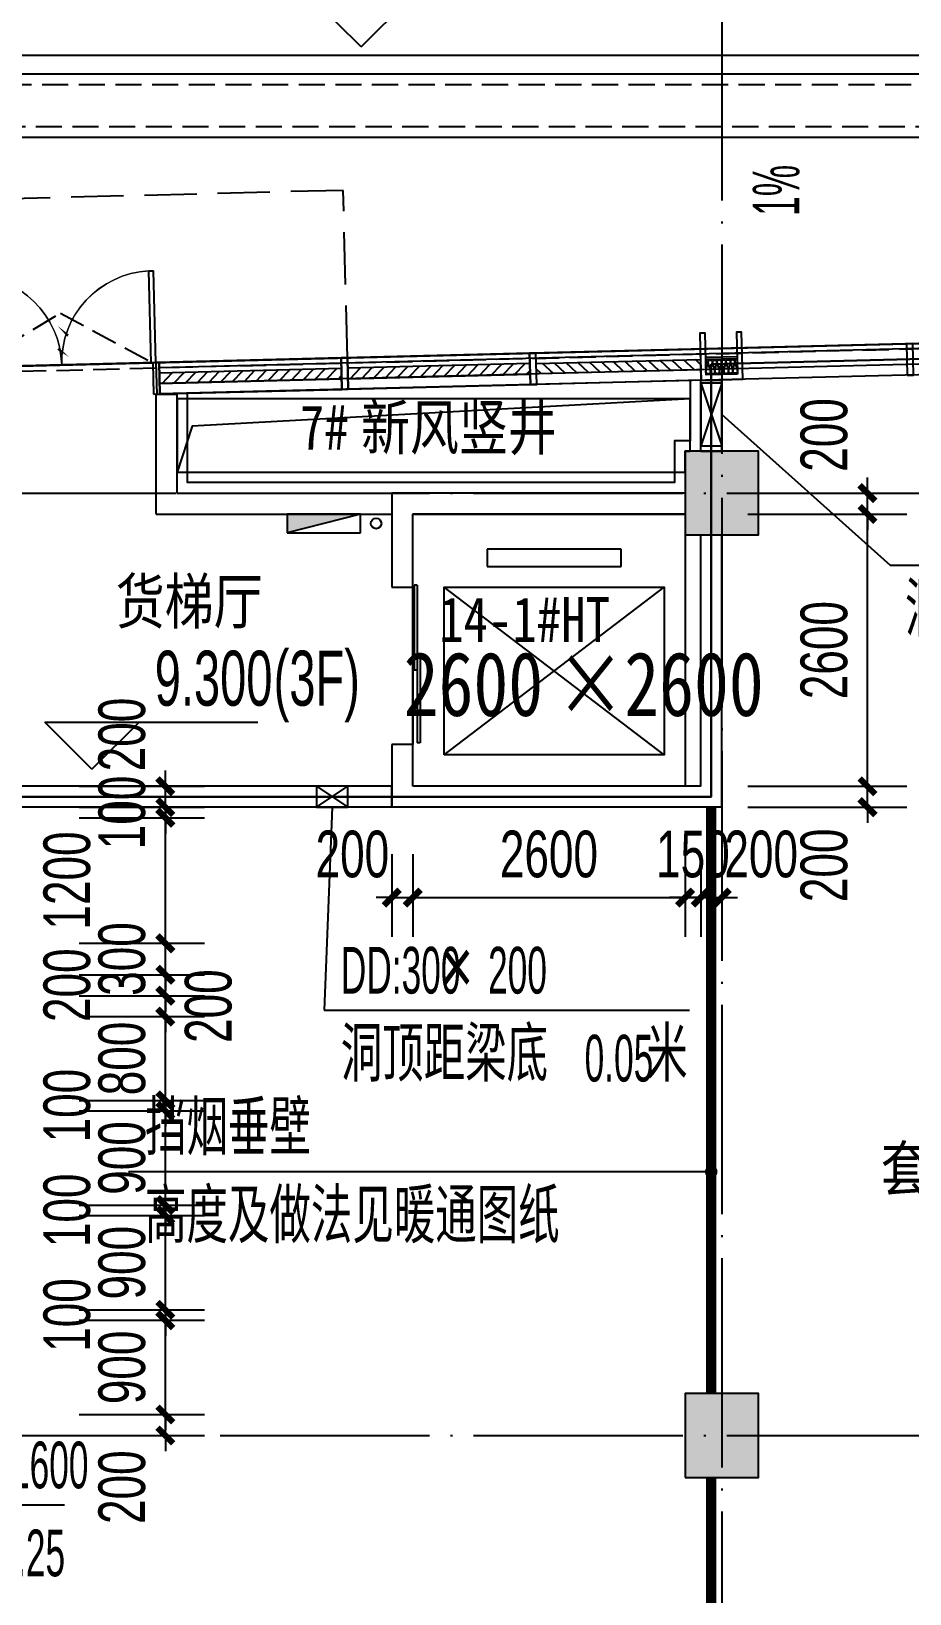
# Model space of a CAD drawing. Extents: x -409435 to 356702, y -107829 to 330904.
# Drawn here: x 34807 to 43196, y 184388 to 199310 of the extents above; entities that cross this region are included whole.
import ezdxf
from ezdxf.xclip import XClip

# ---------------------------------------------------------------- set-up
doc = ezdxf.new("R2010")
doc.units = 0
doc.header["$LTSCALE"] = 1000
doc.header["$MEASUREMENT"] = 0
doc.header["$XCLIPFRAME"] = 0
for name, pattern in [('104-14# 核心筒$0$DOTE', [2.42, 2, -0.2, 0.02, -0.2]), ('14#楼幕墙$0$DASH', [0.35, 0.25, -0.1]), ('X-104 14#平面$0$$0$DASH', [0.35, 0.25, -0.1]), ('X-104 14#平面$0$DASH', [0.35, 0.25, -0.1])]:
    doc.linetypes.add(name, pattern=pattern)
for name, color, linetype in [('01-标注_尺寸', 124, 'Continuous'), ('01-标注_符号', 200, 'Continuous'), ('02-TEXT_标注', 130, 'Continuous'), ('104-14# 核心筒$0$02-TEXT_标注', 130, 'Continuous'), ('104-14# 核心筒$0$A-C_玻璃幕墙', 140, 'Continuous'), ('104-14# 核心筒$0$A-E_电梯', 171, 'Continuous'), ('104-14# 核心筒$0$A_AXIS-轴线', 36, '104-14# 核心筒$0$DOTE'), ('104-14# 核心筒$0$A_STR-砌块墙', 121, 'Continuous'), ('104-14# 核心筒$0$A_STR-砼柱', 51, 'Continuous'), ('14#楼幕墙$0$A-C_玻璃幕墙', 140, 'Continuous'), ('14#楼幕墙$0$A-C_门', 150, 'Continuous'), ('PUB_HATCH', 8, 'Continuous'), ('X-104 14#平面$0$01-标注_标高', 200, 'Continuous'), ('X-104 14#平面$0$01-标注_符号', 200, 'Continuous'), ('X-104 14#平面$0$02-TEXT_房间', 7, 'Continuous'), ('X-104 14#平面$0$02-TEXT_标注', 130, 'Continuous'), ('X-104 14#平面$0$A-C_玻璃幕墙', 140, 'Continuous'), ('X-104 14#平面$0$A-C_窗', 140, 'Continuous'), ('X-104 14#平面$0$A-C_门', 150, 'Continuous'), ('X-104 14#平面$0$A-O_屋面', 201, 'Continuous'), ('X-104 14#平面$0$A-O_散水', 134, 'Continuous'), ('X-104 14#平面$0$A-SUR_保温', 222, 'Continuous'), ('X-104 14#平面$0$A-TECH_暖通', 6, 'Continuous'), ('X-104 14#平面$0$A-TECH_水', 3, 'Continuous'), ('X-104 14#平面$0$A-TECH_电气', 240, 'Continuous'), ('X-104 14#平面$0$A-TECH_结构', 21, 'Continuous'), ('X-104 14#平面$0$A_STR-砌块墙', 121, 'Continuous'), ('X-104 14#平面$0$DUCT-新风管立管', 3, 'Continuous'), ('X-104 14#平面$0$挡烟垂壁', 5, 'Continuous'), ('建-标注-文本', 254, 'Continuous'), ('建-标注-索引', 75, 'Continuous')]:
    doc.layers.add(name, color=color, linetype=linetype)
doc.layers.add('104-14# 核心筒$0$04-不打印_辅助线', color=165, linetype='Continuous', plot=False)
doc.layers.add('14#楼幕墙$0$04-不打印_辅助线', color=165, linetype='Continuous', plot=False)
doc.layers.add('X-104 14#平面$0$000套内', color=226, linetype='Continuous', lineweight=30, plot=False)
doc.styles.add('104-14# 核心筒$0$_TCH_SPACE', font='STXIHEI_0.TTF', dxfattribs={"width": 0.8, "height": 5})
doc.styles.add('104-14# 核心筒$0$Standard', font='STXIHEI_0.TTF', dxfattribs={"width": 0.8})
doc.styles.add('_TCH_DIM', font='ros.shx', dxfattribs={"width": 0.8, "height": 2, "bigfont": 'jd.shx'})
doc.styles.add('_TCH_DIM_T3', font='ros.shx', dxfattribs={"width": 0.705882, "bigfont": 'jd.shx'})
doc.styles.add('X-104 14#平面$0$_TCH_DIM', font='ros.shx', dxfattribs={"width": 0.8, "bigfont": 'jd.shx'})
doc.styles.add('X-104 14#平面$0$_TCH_SPACE', font='STXIHEI_0.TTF', dxfattribs={"width": 0.8, "height": 5})
doc.styles.add('X-104 14#平面$0$Standard', font='STXIHEI_0.TTF', dxfattribs={"width": 0.8})
doc.dimstyles.new('_TCH_ARCH&&150', dxfattribs={"dimtxt": 446.25, "dimasz": 150, "dimexe": 375, "dimexo": 450, "dimgap": 189.375, "dimtad": 1, "dimdec": 0, "dimzin": 0, "dimdsep": 46, "dimtxsty": '_TCH_DIM_T3', "dimblk": 'ARCHTICK', "dimcen": 0.09, "dimclrt": 7, "dimazin": 2, "dimtfac": 1, "dimtdec": 0, "dimtix": 1, "dimtmove": 2, "dimatfit": 3, "dimfxl": 0, "dimtolj": 1, "dimtzin": 0, "dimarcsym": 0})

# ---------------------------------------------------------------- blocks, each defined once
blk = doc.blocks.new('14#楼幕墙$0$A$C678332E3')
blk.add_lwpolyline([(0, 0), (60, 0), (60, 300), (0, 300)], close=True)
blk = doc.blocks.new('14#楼幕墙$0$$LinePat$岩棉板')
at = {"color": 0}
for p, q in [((0, -17), (12, -67)), ((12, -67), (24, -17))]:
    blk.add_line(p, q, dxfattribs=at)
for centre, start, end in [((12, -17), 0, 180), ((0, -67), 270, 0), ((24, -67), 180, 270)]:
    blk.add_arc(centre, 12, start, end, dxfattribs=at)
at = {"layer": 'Defpoints'}
blk.add_point((0, 0.1), dxfattribs=at)
at = {"layer": 'Defpoints', "color": 0}
blk.add_point((24, -84), dxfattribs=at)
blk = doc.blocks.new('*U485')
blk.add_lwpolyline([(300, 0), (0, 0), (0, 150), (300, 150)], close=True)
at = {"color": 8, "xscale": -1.785714284225998, "yscale": 1.782568518697715, "zscale": 1.782568518697715, "rotation": 180}
for p in [(0, 0), (43, 0), (86, 0), (129, 0), (171, 0), (214, 0), (257, 0)]:
    blk.add_blockref('14#楼幕墙$0$$LinePat$岩棉板', p, dxfattribs=at)
blk = doc.blocks.new('14#楼幕墙$0$A$C07E80D9E')
blk.add_lwpolyline([(-350, -50), (-50, -50), (-50, -450), (0, -450), (0, 0), (-400, 0), (-400, -450), (-350, -450)], close=True)
for points in [[(-50, -200), (-350, -200)], [(-50, -220), (-350, -220)]]:
    blk.add_lwpolyline(points)
at = {"layer": '14#楼幕墙$0$A-C_玻璃幕墙', "rotation": 180}
blk.add_blockref('*U485', (-50, -50), dxfattribs=at)
blk = doc.blocks.new('14#楼幕墙$0$A$C140B3602')
for name, p, rotation in [('14#楼幕墙$0$A$C07E80D9E', (24182, 16349), 180.4441616166542), ('14#楼幕墙$0$A$C678332E3', (18953, 16309), 0.4441616165203613), ('14#楼幕墙$0$A$C678332E3', (20753, 16323), 0.4441616165203613), ('14#楼幕墙$0$A$C678332E3', (22553, 16337), 0.4441616165203613), ('14#楼幕墙$0$A$C678332E3', (26152, 16364), 0.4441616165203613)]:
    blk.add_blockref(name, p, dxfattribs=dict(rotation=rotation))
blk = doc.blocks.new('14#楼幕墙$0$A$C22714246')
at = {"linetype": '14#楼幕墙$0$DASH'}
blk.add_lwpolyline([(1740, 497), (870, 0), (0, 497)], dxfattribs=at)
at = {"layer": '14#楼幕墙$0$A-C_玻璃幕墙', "color": 1}
blk.add_lwpolyline([(899, 122, 0, 25, 0), (802, 217, 0, 0, 0), (900, 340, 25, 0, 0), (796, 422, 0, 0, 0)], format="xyseb", dxfattribs=at)
blk = doc.blocks.new('14#楼幕墙$0$$DorLib2D$00000002')
for p, q in [((-0.5, 0), (-0.5, 0.4875)), ((-0.475, 0.4875), (-0.5, 0.4875)), ((-0.475, 0), (-0.475, 0.4875)), ((0.475, 0), (0.475, 0.4875)), ((0.475, 0.4875), (0.5, 0.4875)), ((0.5, 0), (0.5, 0.4875)), ((-0.5, 0), (-0.475, 0)), ((0.5, 0), (0.475, 0))]:
    blk.add_line(p, q)
at = {"lineweight": 13}
for centre, start, end in [((-0.4875, 0), 0, 88.53072), ((0.4875, 0), 91.46928, 180)]:
    blk.add_arc(centre, 0.4875, start, end, dxfattribs=at)
blk = doc.blocks.new('14#楼幕墙')
at = {"layer": '14#楼幕墙$0$A-C_玻璃幕墙'}
for p, q in [((62738, 196820), (22065, 195795)), ((53962, 196549), (36028, 196097)), ((53966, 196399), (36032, 195947)), ((53969, 196299), (36034, 195847))]:
    blk.add_line(p, q, dxfattribs=at)
blk.add_lwpolyline([(120742, 216995), (99427, 222925), (92266, 197155), (62308, 195791), (62738, 196820), (22065, 195795), (17309, 179208), (53491, 179840), (52927, 177185), (83500, 178466), (82418, 175654), (109062, 173768), (119297, 188914), (117563, 189300)], close=True, dxfattribs=at)
at = {"layer": '14#楼幕墙$0$A-C_玻璃幕墙', "linetype": '14#楼幕墙$0$DASH', "ltscale": 2}
blk.add_lwpolyline([(37826, 196192), (37786, 197791), (32558, 197660), (32598, 196060)], close=True, dxfattribs=at)
at = {"layer": '14#楼幕墙$0$04-不打印_辅助线', "rotation": 181.4441616166519}
blk.add_blockref('14#楼幕墙$0$A$C22714246', (35954, 196641), dxfattribs=at)
at = {"layer": '14#楼幕墙$0$A-C_玻璃幕墙', "rotation": 1.000000000000248}
blk.add_blockref('14#楼幕墙$0$A$C140B3602', (17309, 179208), dxfattribs=at)
at = {"layer": '14#楼幕墙$0$A-C_门', "xscale": -1800, "yscale": 1800, "zscale": 100, "rotation": 1.444161616647518}
blk.add_blockref('14#楼幕墙$0$$DorLib2D$00000002', (35097, 196123), dxfattribs=at)
blk = doc.blocks.new('104-14# 核心筒$0$wrert')
for p, q in [((300, 200), (1900, 2300)), ((300, 2300), (1900, 200)), ((2265, 1890.12), (2100, 1890.12)), ((2100, 1890.12), (2100, 609.88)), ((2265, 609.88), (2265, 1890.12)), ((2100, 609.88), (2265, 609.88))]:
    blk.add_line(p, q)
for points in [[(0, 2600), (2600, 2600), (2600, 0), (0, 0)], [(300, 2300), (1900, 2300), (1900, 200), (300, 200), (300, 2300)]]:
    blk.add_lwpolyline(points, close=True)
blk = doc.blocks.new('104-14# 核心筒$0$$DorLib2D$00000128')
at = {"color": 0}
for points in [[(-0.4909, 0.8502), (-0.4909, 0.7099)], [(0.0491, 0.8502), (-0.4909, 0.8502)], [(0.0491, 0.8502), (0.0491, 0.7099)], [(0.0491, 0.7099), (-0.4909, 0.7099)], [(0.5132, 0.7099), (-0.0268, 0.7099)], [(-0.0268, 0.7099), (-0.0268, 0.5696)], [(0.5132, 0.7099), (0.5132, 0.5696)], [(0.5, 0.5), (-0.5, 0.5)], [(0.5132, 0.5696), (-0.0268, 0.5696)]]:
    blk.add_lwpolyline(points, dxfattribs=at)
blk = doc.blocks.new('_FZH')
blk.add_lwpolyline([(-0.5, -0.5), (0.5, -0.5), (0.5, 0.5), (-0.5, 0.5)], close=True)
at = {"layer": 'PUB_HATCH'}
blk.add_solid([(-0.5, -0.5), (0.5, -0.5), (-0.5, 0.5), (0.5, 0.5)], dxfattribs=at)
blk = doc.blocks.new('104-14# 核心筒')
at = {"layer": '104-14# 核心筒$0$A-C_玻璃幕墙'}
blk.add_lwpolyline([(82417.6, 175653.6), (83499.8, 178465.9), (52926.6, 177184.7), (53491, 179839.8), (17309.3, 179208.2), (22065.4, 195794.6), (62738.3, 196820), (62307.5, 195791.2), (92265.6, 197155.1), (99426.9, 222925), (120741.8, 216994.6), (117562.9, 189300.5), (119297.3, 188914.5), (109062.3, 173767.9), (82417.6, 175653.6)], dxfattribs=at)
at = {"layer": '104-14# 核心筒$0$A_AXIS-轴线'}
for p, q in [((41400, 228733.6), (41400, 169654.9)), ((-9370.1, 194900), (120259.9, 194900)), ((-9370.1, 185900), (120259.9, 185900))]:
    blk.add_line(p, q, dxfattribs=at)
at = {"layer": '104-14# 核心筒$0$A_STR-砌块墙'}
for p, q in [((41050, 194900), (38250, 194900)), ((38250, 194900), (38250, 194000)), ((41050, 194700), (38450, 194700)), ((38450, 194000), (38450, 194700)), ((41200, 192100), (41200, 194500)), ((41400, 191900), (41400, 194500)), ((38250, 194000), (38450, 194000)), ((38450, 192500), (38250, 192500)), ((38250, 192500), (38250, 191900)), ((38450, 192100), (38450, 192500)), ((41200, 192100), (38450, 192100)), ((41400, 191900), (38250, 191900))]:
    blk.add_line(p, q, dxfattribs=at)
at = {"layer": '104-14# 核心筒$0$A-E_电梯', "rotation": 90}
blk.add_blockref('104-14# 核心筒$0$wrert', (41050, 192100), dxfattribs=at)
at = {"layer": '104-14# 核心筒$0$A-E_电梯', "xscale": 1500, "yscale": -200, "zscale": 200, "rotation": 89.9999999999988}
blk.add_blockref('104-14# 核心筒$0$$DorLib2D$00000128', (38350, 193250), dxfattribs=at)
at = {"layer": '104-14# 核心筒$0$A_STR-砼柱', "xscale": 700, "yscale": 800, "zscale": 800}
for p in [(41400, 194900), (41400, 185900)]:
    blk.add_blockref('_FZH', p, dxfattribs=at)
at = {"layer": '104-14# 核心筒$0$02-TEXT_标注', "style": '104-14# 核心筒$0$Standard', "width": 0.8}
blk.add_text('14-1#HT', height=428.14, dxfattribs=at).set_placement((38701.9, 193478.8))
at = {"layer": '104-14# 核心筒$0$04-不打印_辅助线', "style": '104-14# 核心筒$0$_TCH_SPACE', "width": 0.8}
for s, height, p in [('2600', 611.63, (38363.2, 192771.6)), ('×', 611.6, (39814.7, 192771.6)), ('2600', 611.63, (40469.7, 192771.6))]:
    blk.add_text(s, height=height, dxfattribs=at).set_placement(p)
blk = doc.blocks.new('*U385')
h = blk.add_hatch()
h.set_pattern_fill('ANSI31', color=256, scale=50)
h.set_pattern_definition([(45, (-56212.376, 120006.8), (-56.1266, 56.1266), [])])
h.paths.add_polyline_path([(-1740, 100), (0, 100), (0, 200), (-1740, 200)])
for points in [[(-1740, 0), (0, 0), (0, 300), (-1740, 300)], [(-1740, 100), (0, 100), (0, 200), (-1740, 200)]]:
    blk.add_lwpolyline(points, close=True)
blk = doc.blocks.new('*U386')
h = blk.add_hatch()
h.set_pattern_fill('ANSI31', color=256, scale=50)
h.set_pattern_definition([(45, (-56042.376, 120006.8), (-56.1266, 56.1266), [])])
h.paths.add_polyline_path([(-1570, 100), (0, 100), (0, 200), (-1570, 200)])
for points in [[(-1570, 0), (0, 0), (0, 300), (-1570, 300)], [(-1570, 100), (0, 100), (0, 200), (-1570, 200)]]:
    blk.add_lwpolyline(points, close=True)
blk = doc.blocks.new('*U419')
blk.add_lwpolyline([(200, 0), (200, 300), (0, 300), (0, 0), (200, 0), (0, 300), (0, 0), (200, 300)])
blk = doc.blocks.new('X-104 14#平面$0$dd')
at = {"layer": 'X-104 14#平面$0$A-TECH_电气', "rotation": 270}
blk.add_blockref('*U419', (37594, -107000), dxfattribs=at)
blk = doc.blocks.new('X-104 14#平面$0$$TwtSys$00000434')
for p, q in [((-0.5, 0.5), (-0.5, -0.5)), ((-0.5, -0.5), (0.5, 0.5)), ((0.5, 0.5), (-0.5, 0.5)), ((0.5, -0.5), (0.5, 0.5)), ((-0.5, -0.5), (0.5, -0.5))]:
    blk.add_line(p, q)
blk.add_solid([(0.5, -0.5), (0.5, 0.5), (-0.5, -0.5)])
blk = doc.blocks.new('X-104 14#平面$0$A$C324F6C76')
at = {"layer": 'X-104 14#平面$0$A-TECH_水'}
blk.add_circle((-77800, 194610), 50, dxfattribs=at)
at = {"layer": 'X-104 14#平面$0$A-TECH_水', "xscale": -700, "yscale": -180, "zscale": 700, "rotation": 359.999999999999}
blk.add_blockref('X-104 14#平面$0$$TwtSys$00000434', (-78300, 194610), dxfattribs=at)
blk = doc.blocks.new('*U421')
blk.add_lwpolyline([(200, 0), (200, 600), (0, 600), (0, 0), (200, 0), (0, 600), (0, 0), (200, 600)])
blk = doc.blocks.new('X-104 14#平面$0$sdfjladfiididid')
at = {"layer": 'X-104 14#平面$0$A-TECH_暖通', "rotation": 180}
blk.add_blockref('*U421', (41400, 195950), dxfattribs=at)
blk = doc.blocks.new('X-104 14#平面$0$$DorLib2D$00000002')
for p, q in [((-0.5, 0), (-0.5, 0.4875)), ((-0.475, 0.4875), (-0.5, 0.4875)), ((-0.475, 0), (-0.475, 0.4875)), ((0.475, 0), (0.475, 0.4875)), ((0.475, 0.4875), (0.5, 0.4875)), ((0.5, 0), (0.5, 0.4875)), ((-0.5, 0), (-0.475, 0)), ((0.5, 0), (0.475, 0))]:
    blk.add_line(p, q)
at = {"lineweight": 13}
for centre, start, end in [((-0.4875, 0), 0, 88.53072), ((0.4875, 0), 91.46928, 180)]:
    blk.add_arc(centre, 0.4875, start, end, dxfattribs=at)
blk = doc.blocks.new('X-104 14#平面')
at = {"layer": 'X-104 14#平面$0$000套内'}
blk.add_lwpolyline([(59650, 177616.6), (53113.6, 177342.7), (53676.9, 179993), (17509.3, 179361.7), (21061.6, 191750), (22050, 191750), (22050, 186000), (23450, 186000), (23450, 184600), (29250, 184600), (29250, 186000), (33800, 186000), (33800, 192000), (41300, 192000), (41300, 196129.5), (59650, 196592.1)], close=True, dxfattribs=at)
at = {"layer": 'X-104 14#平面$0$01-标注_标高'}
for p, q in [((37956, 199162), (37506, 199612)), ((37956, 199162), (38406, 199612)), ((35386.5, 192262), (34936.5, 192712)), ((34936.5, 192712), (36971.3, 192712)), ((35386.5, 192262), (35836.5, 192712))]:
    blk.add_line(p, q, dxfattribs=at)
at = {"layer": 'X-104 14#平面$0$01-标注_符号'}
for p, q in [((40372.6, 188418.5), (35735.6, 188418.5)), ((41300, 188418.5), (40372.6, 188418.5))]:
    blk.add_line(p, q, dxfattribs=at)
at = {"layer": 'X-104 14#平面$0$01-标注_符号', "const_width": 60}
blk.add_lwpolyline([(41330, 188418.5, 1), (41270, 188418.5, 1)], format="xyb", close=True, dxfattribs=at)
at = {"layer": 'X-104 14#平面$0$A-C_玻璃幕墙'}
for points in [[(82417.6, 175653.6), (83499.8, 178465.9), (52926.6, 177184.7), (53491, 179839.8), (17309.3, 179208.2), (22065.4, 195794.6), (62738.3, 196820), (62307.5, 195791.2), (92265.6, 197155.1), (99426.9, 222925), (120741.8, 216994.6), (117562.9, 189300.5), (119297.3, 188914.5), (109062.3, 173767.9), (82417.6, 175653.6)], [(35996.8, 196145.8), (36004.4, 195845.9)]]:
    blk.add_lwpolyline(points, dxfattribs=at)
at = {"layer": 'X-104 14#平面$0$A-O_屋面', "ltscale": 5}
blk.add_lwpolyline([(67250, 199080), (23400, 199080)], dxfattribs=at)
at = {"layer": 'X-104 14#平面$0$A-O_散水'}
blk.add_lwpolyline([(91629.3, 207692.9), (86552.7, 198900), (24000, 198900), (24000, 198300), (86899.1, 198300), (92226.2, 207526.9)], close=True, dxfattribs=at)
at = {"layer": 'X-104 14#平面$0$A-O_散水', "linetype": 'X-104 14#平面$0$DASH'}
blk.add_lwpolyline([(91728.8, 207665.3), (86610.4, 198800), (24000, 198800), (24000, 198400), (86841.3, 198400), (92126.7, 207554.5)], close=True, dxfattribs=at)
at = {"layer": 'X-104 14#平面$0$A-SUR_保温'}
blk.add_lwpolyline([(41100, 195979.4), (41100, 195400), (40950, 195400), (40950, 195000), (36300, 195000), (36300, 195845.9)], dxfattribs=at)
at = {"layer": 'X-104 14#平面$0$A-TECH_结构', "linetype": 'X-104 14#平面$0$$0$DASH'}
blk.add_lwpolyline([(82521.6, 175784.7), (83573.8, 178519), (52988.9, 177237.3), (53553, 179890.9), (17376, 179259.4), (22103.3, 195745.6), (62662.4, 196768.1), (62230.9, 195737.7), (92304.1, 197106.8), (95072, 207067.2)], dxfattribs=at)
at = {"layer": 'X-104 14#平面$0$A_STR-砌块墙'}
for p, q in [((41200, 195300), (41200, 195979.4)), ((41200, 195979.4), (41400, 195979.4)), ((41400, 195300), (41400, 195979.4)), ((36000, 194700), (36000, 195845.9)), ((36000, 195845.9), (36200, 195845.9)), ((36200, 194900), (36200, 195845.9)), ((41200, 195300), (41400, 195300)), ((36200, 194900), (38250, 194900)), ((38250, 194900), (38250, 194700)), ((36000, 194700), (38250, 194700)), ((38250, 192100), (33900, 192100)), ((38250, 191900), (38250, 192100)), ((38250, 191900), (33900, 191900))]:
    blk.add_line(p, q, dxfattribs=at)
at = {"layer": 'X-104 14#平面$0$DUCT-新风管立管'}
blk.add_lwpolyline([(41100, 195800), (36200, 195800), (36200, 195100), (41050, 195100), (41050, 195300), (41100, 195300), (41100, 195800), (36344.6, 195537.4), (36200, 195100)], dxfattribs=at)
at = {"layer": 'X-104 14#平面$0$挡烟垂壁', "linetype": 'X-104 14#平面$0$DASH', "ltscale": 2, "const_width": 100}
for points in [[(41300, 191900), (41300, 186300)], [(41300, 185500), (41300, 180800)]]:
    blk.add_lwpolyline(points, dxfattribs=at)
ref = blk.add_blockref('104-14# 核心筒', (0, 0))
XClip(ref).set_block_clipping_path([(-38664.3623821461, -25500), (139216.5485069363, 330900)])
for name, p in [('X-104 14#平面$0$dd', (-62.7, 299100)), ('X-104 14#平面$0$A$C324F6C76', (115900, 0)), ('14#楼幕墙', (0, 0)), ('X-104 14#平面$0$sdfjladfiididid', (0, 0))]:
    blk.add_blockref(name, p)
at = {"layer": 'X-104 14#平面$0$A-C_窗', "rotation": 1.444161616544131}
for p in [(39573.2, 195935.9), (37773.8, 195890.5)]:
    blk.add_blockref('*U385', p, dxfattribs=at)
at = {"layer": 'X-104 14#平面$0$A-C_窗', "xscale": -1, "rotation": 1.444161616549531}
blk.add_blockref('*U386', (39633.2, 195937.4), dxfattribs=at)
at = {"layer": 'X-104 14#平面$0$A-C_门', "xscale": 1800, "yscale": 1800, "zscale": 100, "rotation": 1.444161616647469}
blk.add_blockref('X-104 14#平面$0$$DorLib2D$00000002', (35097.1, 196123.2), dxfattribs=at)
at = {"layer": 'X-104 14#平面$0$02-TEXT_房间', "style": 'X-104 14#平面$0$_TCH_SPACE', "width": 0.8}
blk.add_text('货梯厅', height=428.14, dxfattribs=at).set_placement((35613.5, 193652.1))
at = {"layer": 'X-104 14#平面$0$02-TEXT_标注'}
for s, height, style, width, p in [('新风竖井', 428.14, 'X-104 14#平面$0$Standard', 0.8, (37955.9, 195313.6)), ('7#', 428.14, 'X-104 14#平面$0$Standard', 0.8, (37371.8, 195313.6)), ('9.300', 525, 'X-104 14#平面$0$_TCH_DIM', 0.64, (35985.5, 192869.5)), ('(3F)', 525, 'X-104 14#平面$0$_TCH_DIM', 0.64, (37121.3, 192869.5)), ('挡烟垂壁', 520.93, 'X-104 14#平面$0$_TCH_DIM', 0.8, (35893.1, 188576)), ('套内建筑面积', 428.14, 'X-104 14#平面$0$Standard', 0.8, (42919.3, 188230.8)), ('高度及做法见暖通图纸', 520.93, 'X-104 14#平面$0$_TCH_DIM', 0.8, (35893.1, 187736))]:
    blk.add_text(s, height=height, dxfattribs=dict(at, style=style, width=width)).set_placement(p)
blk = doc.blocks.new('ddcc')
at = {"layer": '01-标注_符号'}
for p, q in [((37681, 191900), (37605, 189963)), ((37605, 189963), (41093, 189963))]:
    blk.add_line(p, q, dxfattribs=at)
at = {"layer": '02-TEXT_标注', "style": '_TCH_DIM'}
for s, height, width, p in [('DD:300', 446.2, 0.564706, (37763, 190120)), ('200', 446.2, 0.564706, (39169, 190120)), ('×', 521, 0.8, (38704, 190120)), ('洞顶距梁底', 520.9, 0.8, (37763, 189280)), ('米', 521, 0.8, (40679, 189280)), ('0.05', 446.2, 0.564706, (40091, 189280))]:
    blk.add_text(s, height=height, dxfattribs=dict(at, width=width)).set_placement(p)
blk = doc.blocks.new('sjdfadsfiididdi')
at = {"layer": '建-标注-索引'}
for p, q in [((41400, 195650), (43009, 194213)), ((43009, 194213), (45500, 194213))]:
    blk.add_line(p, q, dxfattribs=at)
at = {"layer": '建-标注-文本', "style": '_TCH_DIM', "width": 0.8}
blk.add_text('洞顶贴梁底', height=520.9, dxfattribs=at).set_placement((43151, 193530))
blk = doc.blocks.new('A$C1940634B')
at = {"layer": '建-标注-索引'}
blk.add_line((-82871, 185237), (-80776, 185237), dxfattribs=at)
at = {"layer": '建-标注-文本', "style": '_TCH_DIM', "width": 0.564706}
for s, height, p in [('ND:700X1600', 446.25, (-82664, 185395)), ('H+0.25', 446.2, (-81866, 184555))]:
    blk.add_text(s, height=height, dxfattribs=at).set_placement(p)
blk = doc.blocks.new('_ArchTick')
at = {"color": 0, "linetype": 'ByBlock', "const_width": 0.4}
blk.add_lwpolyline([(-0.5, -0.5), (0.5, 0.5)], dxfattribs=at)
blk = doc.blocks.new('*D1119')
at = {"layer": '01-标注_尺寸', "color": 0, "lineweight": -2, "transparency": 16777216}
for p, q in [((38250, 191450), (38250, 190662)), ((38450, 191450), (38450, 190662)), ((38250, 191037), (38100, 191037)), ((38250, 191037), (38450, 191037)), ((38450, 191037), (38600, 191037))]:
    blk.add_line(p, q, dxfattribs=at)
at = {"layer": 'Defpoints', "color": 0, "transparency": 16777216}
for p in [(38250, 191900), (38450, 191900), (38450, 191037)]:
    blk.add_point(p, dxfattribs=at)
at = {"layer": '01-标注_尺寸', "color": 0, "lineweight": -2, "transparency": 16777216, "xscale": 150, "yscale": 150, "zscale": 150}
blk.add_blockref('_ArchTick', (38250, 191037), dxfattribs=at)
at = {"layer": '01-标注_尺寸', "color": 0, "lineweight": -2, "transparency": 16777216, "xscale": 150, "yscale": 150, "zscale": 150, "rotation": 180}
blk.add_blockref('_ArchTick', (38450, 191037), dxfattribs=at)
at = {"layer": '01-标注_尺寸', "color": 7, "transparency": 16777216, "insert": (37873, 191450), "char_height": 446.2, "attachment_point": 5, "style": '_TCH_DIM_T3'}
blk.add_mtext('\\A1;200', dxfattribs=at)
blk = doc.blocks.new('*D1120')
at = {"layer": '01-标注_尺寸', "color": 0, "lineweight": -2, "transparency": 16777216}
for p, q in [((38450, 191450), (38450, 190662)), ((41050, 191450), (41050, 190662)), ((38450, 191037), (41050, 191037))]:
    blk.add_line(p, q, dxfattribs=at)
at = {"layer": 'Defpoints', "color": 0, "transparency": 16777216}
for p in [(38450, 191900), (41050, 191900), (41050, 191037)]:
    blk.add_point(p, dxfattribs=at)
at = {"layer": '01-标注_尺寸', "color": 0, "lineweight": -2, "transparency": 16777216, "xscale": 150, "yscale": 150, "zscale": 150, "rotation": 180}
blk.add_blockref('_ArchTick', (38450, 191037), dxfattribs=at)
at = {"layer": '01-标注_尺寸', "color": 0, "lineweight": -2, "transparency": 16777216, "xscale": 150, "yscale": 150, "zscale": 150}
blk.add_blockref('_ArchTick', (41050, 191037), dxfattribs=at)
at = {"layer": '01-标注_尺寸', "color": 7, "transparency": 16777216, "insert": (39750, 191450), "char_height": 446.2, "attachment_point": 5, "style": '_TCH_DIM_T3'}
blk.add_mtext('\\A1;2600', dxfattribs=at)
blk = doc.blocks.new('*D1121')
at = {"layer": '01-标注_尺寸', "color": 0, "lineweight": -2, "transparency": 16777216}
for p, q in [((41050, 191450), (41050, 190662)), ((41200, 191450), (41200, 190662)), ((41050, 191037), (40900, 191037)), ((41050, 191037), (41200, 191037)), ((41200, 191037), (41350, 191037))]:
    blk.add_line(p, q, dxfattribs=at)
at = {"layer": 'Defpoints', "color": 0, "transparency": 16777216}
for p in [(41050, 191900), (41200, 191900), (41200, 191037)]:
    blk.add_point(p, dxfattribs=at)
at = {"layer": '01-标注_尺寸', "color": 0, "lineweight": -2, "transparency": 16777216, "xscale": 150, "yscale": 150, "zscale": 150}
blk.add_blockref('_ArchTick', (41050, 191037), dxfattribs=at)
at = {"layer": '01-标注_尺寸', "color": 0, "lineweight": -2, "transparency": 16777216, "xscale": 150, "yscale": 150, "zscale": 150, "rotation": 180}
blk.add_blockref('_ArchTick', (41200, 191037), dxfattribs=at)
at = {"layer": '01-标注_尺寸', "color": 7, "transparency": 16777216, "insert": (41125, 191450), "char_height": 446.2, "attachment_point": 5, "style": '_TCH_DIM_T3'}
blk.add_mtext('\\A1;150', dxfattribs=at)
blk = doc.blocks.new('*D1122')
at = {"layer": '01-标注_尺寸', "color": 0, "lineweight": -2, "transparency": 16777216}
for p, q in [((41200, 191450), (41200, 190662)), ((41400, 191450), (41400, 190662)), ((41200, 191037), (41050, 191037)), ((41200, 191037), (41400, 191037)), ((41400, 191037), (41550, 191037))]:
    blk.add_line(p, q, dxfattribs=at)
at = {"layer": 'Defpoints', "color": 0, "transparency": 16777216}
for p in [(41200, 191900), (41400, 191900), (41400, 191037)]:
    blk.add_point(p, dxfattribs=at)
at = {"layer": '01-标注_尺寸', "color": 0, "lineweight": -2, "transparency": 16777216, "xscale": 150, "yscale": 150, "zscale": 150}
blk.add_blockref('_ArchTick', (41200, 191037), dxfattribs=at)
at = {"layer": '01-标注_尺寸', "color": 0, "lineweight": -2, "transparency": 16777216, "xscale": 150, "yscale": 150, "zscale": 150, "rotation": 180}
blk.add_blockref('_ArchTick', (41400, 191037), dxfattribs=at)
at = {"layer": '01-标注_尺寸', "color": 7, "transparency": 16777216, "insert": (41777, 191450), "char_height": 446.2, "attachment_point": 5, "style": '_TCH_DIM_T3'}
blk.add_mtext('\\A1;200', dxfattribs=at)
blk = doc.blocks.new('*D1123')
at = {"layer": '01-标注_尺寸', "color": 0, "lineweight": -2, "transparency": 16777216}
for p, q in [((42792, 194900), (42792, 195050)), ((41650, 194900), (43167, 194900)), ((42792, 194700), (42792, 194900)), ((41650, 194700), (43167, 194700)), ((42792, 194700), (42792, 194550))]:
    blk.add_line(p, q, dxfattribs=at)
at = {"layer": 'Defpoints', "color": 0, "transparency": 16777216}
for p in [(41200, 194900), (42792, 194900), (41200, 194700)]:
    blk.add_point(p, dxfattribs=at)
at = {"layer": '01-标注_尺寸', "color": 0, "lineweight": -2, "transparency": 16777216, "xscale": 150, "yscale": 150, "zscale": 150}
for p, rotation in [((42792, 194900), 270), ((42792, 194700), 90)]:
    blk.add_blockref('_ArchTick', p, dxfattribs=dict(at, rotation=rotation))
at = {"layer": '01-标注_尺寸', "color": 7, "transparency": 16777216, "insert": (42379, 195455), "char_height": 446.2, "attachment_point": 5, "rotation": 90, "style": '_TCH_DIM_T3'}
blk.add_mtext('\\A1;200', dxfattribs=at)
blk = doc.blocks.new('*D1124')
at = {"layer": '01-标注_尺寸', "color": 0, "lineweight": -2, "transparency": 16777216}
for p, q in [((41650, 194700), (43167, 194700)), ((42792, 192100), (42792, 194700)), ((41650, 192100), (43167, 192100))]:
    blk.add_line(p, q, dxfattribs=at)
at = {"layer": 'Defpoints', "color": 0, "transparency": 16777216}
for p in [(41200, 194700), (42792, 194700), (41200, 192100)]:
    blk.add_point(p, dxfattribs=at)
at = {"layer": '01-标注_尺寸', "color": 0, "lineweight": -2, "transparency": 16777216, "xscale": 150, "yscale": 150, "zscale": 150}
for p, rotation in [((42792, 194700), 90), ((42792, 192100), 270)]:
    blk.add_blockref('_ArchTick', p, dxfattribs=dict(at, rotation=rotation))
at = {"layer": '01-标注_尺寸', "color": 7, "transparency": 16777216, "insert": (42379, 193400), "char_height": 446.2, "attachment_point": 5, "rotation": 90, "style": '_TCH_DIM_T3'}
blk.add_mtext('\\A1;2600', dxfattribs=at)
blk = doc.blocks.new('*D1125')
at = {"layer": '01-标注_尺寸', "color": 0, "lineweight": -2, "transparency": 16777216}
for p, q in [((42792, 192100), (42792, 192250)), ((41650, 192100), (43167, 192100)), ((42792, 191900), (42792, 192100)), ((41650, 191900), (43167, 191900)), ((42792, 191900), (42792, 191750))]:
    blk.add_line(p, q, dxfattribs=at)
at = {"layer": 'Defpoints', "color": 0, "transparency": 16777216}
for p in [(41200, 192100), (42792, 192100), (41200, 191900)]:
    blk.add_point(p, dxfattribs=at)
at = {"layer": '01-标注_尺寸', "color": 0, "lineweight": -2, "transparency": 16777216, "xscale": 150, "yscale": 150, "zscale": 150}
for p, rotation in [((42792, 192100), 270), ((42792, 191900), 90)]:
    blk.add_blockref('_ArchTick', p, dxfattribs=dict(at, rotation=rotation))
at = {"layer": '01-标注_尺寸', "color": 7, "transparency": 16777216, "insert": (42379, 191345), "char_height": 446.2, "attachment_point": 5, "rotation": 90, "style": '_TCH_DIM_T3'}
blk.add_mtext('\\A1;200', dxfattribs=at)
blk = doc.blocks.new('*D2196')
at = {"layer": '01-标注_尺寸', "color": 0, "lineweight": -2, "transparency": 16777216}
for p, q in [((36087, 192100), (36087, 192250)), ((35263, 192100), (36462, 192100)), ((36087, 191900), (36087, 192100)), ((35263, 191900), (36462, 191900)), ((36087, 191900), (36087, 191750))]:
    blk.add_line(p, q, dxfattribs=at)
at = {"layer": 'Defpoints', "color": 0, "transparency": 16777216}
for p in [(34813, 192100), (36087, 192100), (34813, 191900)]:
    blk.add_point(p, dxfattribs=at)
at = {"layer": '01-标注_尺寸', "color": 0, "lineweight": -2, "transparency": 16777216, "xscale": 150, "yscale": 150, "zscale": 150}
for p, rotation in [((36087, 192100), 270), ((36087, 191900), 90)]:
    blk.add_blockref('_ArchTick', p, dxfattribs=dict(at, rotation=rotation))
at = {"layer": '01-标注_尺寸', "color": 7, "transparency": 16777216, "insert": (35674, 192594), "char_height": 446.2, "attachment_point": 5, "rotation": 90, "style": '_TCH_DIM_T3'}
blk.add_mtext('\\A1;200', dxfattribs=at)
blk = doc.blocks.new('*D2197')
at = {"layer": '01-标注_尺寸', "color": 0, "lineweight": -2, "transparency": 16777216}
for p, q in [((36087, 191900), (36087, 192050)), ((35263, 191900), (36462, 191900)), ((35263, 191800), (36462, 191800)), ((36087, 191800), (36087, 191900)), ((36087, 191800), (36087, 191650))]:
    blk.add_line(p, q, dxfattribs=at)
at = {"layer": 'Defpoints', "color": 0, "transparency": 16777216}
for p in [(34813, 191900), (34813, 191800), (36087, 191900)]:
    blk.add_point(p, dxfattribs=at)
at = {"layer": '01-标注_尺寸', "color": 0, "lineweight": -2, "transparency": 16777216, "xscale": 150, "yscale": 150, "zscale": 150}
for p, rotation in [((36087, 191900), 270), ((36087, 191800), 90)]:
    blk.add_blockref('_ArchTick', p, dxfattribs=dict(at, rotation=rotation))
at = {"layer": '01-标注_尺寸', "color": 7, "transparency": 16777216, "insert": (35674, 191850), "char_height": 446.2, "attachment_point": 5, "rotation": 90, "style": '_TCH_DIM_T3'}
blk.add_mtext('\\A1;100', dxfattribs=at)
blk = doc.blocks.new('*D2198')
at = {"layer": '01-标注_尺寸', "color": 0, "lineweight": -2, "transparency": 16777216}
for p, q in [((35263, 191800), (36462, 191800)), ((36087, 190600), (36087, 191800)), ((35263, 190600), (36462, 190600))]:
    blk.add_line(p, q, dxfattribs=at)
at = {"layer": 'Defpoints', "color": 0, "transparency": 16777216}
for p in [(34813, 191800), (36087, 191800), (34813, 190600)]:
    blk.add_point(p, dxfattribs=at)
at = {"layer": '01-标注_尺寸', "color": 0, "lineweight": -2, "transparency": 16777216, "xscale": 150, "yscale": 150, "zscale": 150}
for p, rotation in [((36087, 191800), 90), ((36087, 190600), 270)]:
    blk.add_blockref('_ArchTick', p, dxfattribs=dict(at, rotation=rotation))
at = {"layer": '01-标注_尺寸', "color": 7, "transparency": 16777216, "insert": (35149, 191200), "char_height": 446.2, "attachment_point": 5, "rotation": 90, "style": '_TCH_DIM_T3'}
blk.add_mtext('\\A1;1200', dxfattribs=at)
blk = doc.blocks.new('*D2199')
at = {"layer": '01-标注_尺寸', "color": 0, "lineweight": -2, "transparency": 16777216}
for p, q in [((36087, 190600), (36087, 190750)), ((35263, 190600), (36462, 190600)), ((36087, 190300), (36087, 190600)), ((35263, 190300), (36462, 190300)), ((36087, 190300), (36087, 190150))]:
    blk.add_line(p, q, dxfattribs=at)
at = {"layer": 'Defpoints', "color": 0, "transparency": 16777216}
for p in [(34813, 190600), (36087, 190600), (34813, 190300)]:
    blk.add_point(p, dxfattribs=at)
at = {"layer": '01-标注_尺寸', "color": 0, "lineweight": -2, "transparency": 16777216, "xscale": 150, "yscale": 150, "zscale": 150}
for p, rotation in [((36087, 190600), 270), ((36087, 190300), 90)]:
    blk.add_blockref('_ArchTick', p, dxfattribs=dict(at, rotation=rotation))
at = {"layer": '01-标注_尺寸', "color": 7, "transparency": 16777216, "insert": (35674, 190450), "char_height": 446.2, "attachment_point": 5, "rotation": 90, "style": '_TCH_DIM_T3'}
blk.add_mtext('\\A1;300', dxfattribs=at)
blk = doc.blocks.new('*D2200')
at = {"layer": '01-标注_尺寸', "color": 0, "lineweight": -2, "transparency": 16777216}
for p, q in [((36087, 190300), (36087, 190450)), ((35263, 190300), (36462, 190300)), ((36087, 190100), (36087, 190300)), ((35263, 190100), (36462, 190100)), ((36087, 190100), (36087, 189950))]:
    blk.add_line(p, q, dxfattribs=at)
at = {"layer": 'Defpoints', "color": 0, "transparency": 16777216}
for p in [(34813, 190300), (36087, 190300), (34813, 190100)]:
    blk.add_point(p, dxfattribs=at)
at = {"layer": '01-标注_尺寸', "color": 0, "lineweight": -2, "transparency": 16777216, "xscale": 150, "yscale": 150, "zscale": 150}
for p, rotation in [((36087, 190300), 270), ((36087, 190100), 90)]:
    blk.add_blockref('_ArchTick', p, dxfattribs=dict(at, rotation=rotation))
at = {"layer": '01-标注_尺寸', "color": 7, "transparency": 16777216, "insert": (35149, 190200), "char_height": 446.2, "attachment_point": 5, "rotation": 90, "style": '_TCH_DIM_T3'}
blk.add_mtext('\\A1;200', dxfattribs=at)
blk = doc.blocks.new('*D2201')
at = {"layer": '01-标注_尺寸', "color": 0, "lineweight": -2, "transparency": 16777216}
for p, q in [((36087, 190100), (36087, 190250)), ((35263, 190100), (36462, 190100)), ((36087, 189900), (36087, 190100)), ((35263, 189900), (36462, 189900)), ((36087, 189900), (36087, 189750))]:
    blk.add_line(p, q, dxfattribs=at)
at = {"layer": 'Defpoints', "color": 0, "transparency": 16777216}
for p in [(34813, 190100), (36087, 190100), (34813, 189900)]:
    blk.add_point(p, dxfattribs=at)
at = {"layer": '01-标注_尺寸', "color": 0, "lineweight": -2, "transparency": 16777216, "xscale": 150, "yscale": 150, "zscale": 150}
for p, rotation in [((36087, 190100), 270), ((36087, 189900), 90)]:
    blk.add_blockref('_ArchTick', p, dxfattribs=dict(at, rotation=rotation))
at = {"layer": '01-标注_尺寸', "color": 7, "transparency": 16777216, "insert": (36499, 190000), "char_height": 446.2, "attachment_point": 5, "rotation": 90, "style": '_TCH_DIM_T3'}
blk.add_mtext('\\A1;200', dxfattribs=at)
blk = doc.blocks.new('*D2202')
at = {"layer": '01-标注_尺寸', "color": 0, "lineweight": -2, "transparency": 16777216}
for p, q in [((36087, 189900), (36087, 190050)), ((35263, 189900), (36462, 189900)), ((36087, 189100), (36087, 189900)), ((35263, 189100), (36462, 189100)), ((36087, 189100), (36087, 188950))]:
    blk.add_line(p, q, dxfattribs=at)
at = {"layer": 'Defpoints', "color": 0, "transparency": 16777216}
for p in [(34813, 189900), (36087, 189900), (34813, 189100)]:
    blk.add_point(p, dxfattribs=at)
at = {"layer": '01-标注_尺寸', "color": 0, "lineweight": -2, "transparency": 16777216, "xscale": 150, "yscale": 150, "zscale": 150}
for p, rotation in [((36087, 189900), 270), ((36087, 189100), 90)]:
    blk.add_blockref('_ArchTick', p, dxfattribs=dict(at, rotation=rotation))
at = {"layer": '01-标注_尺寸', "color": 7, "transparency": 16777216, "insert": (35674, 189500), "char_height": 446.2, "attachment_point": 5, "rotation": 90, "style": '_TCH_DIM_T3'}
blk.add_mtext('\\A1;800', dxfattribs=at)
blk = doc.blocks.new('*D2203')
at = {"layer": '01-标注_尺寸', "color": 0, "lineweight": -2, "transparency": 16777216}
for p, q in [((36087, 189100), (36087, 189250)), ((35263, 189100), (36462, 189100)), ((36087, 189000), (36087, 189100)), ((35263, 189000), (36462, 189000)), ((36087, 189000), (36087, 188850))]:
    blk.add_line(p, q, dxfattribs=at)
at = {"layer": 'Defpoints', "color": 0, "transparency": 16777216}
for p in [(34813, 189100), (36087, 189100), (34813, 189000)]:
    blk.add_point(p, dxfattribs=at)
at = {"layer": '01-标注_尺寸', "color": 0, "lineweight": -2, "transparency": 16777216, "xscale": 150, "yscale": 150, "zscale": 150}
for p, rotation in [((36087, 189100), 270), ((36087, 189000), 90)]:
    blk.add_blockref('_ArchTick', p, dxfattribs=dict(at, rotation=rotation))
at = {"layer": '01-标注_尺寸', "color": 7, "transparency": 16777216, "insert": (35149, 189050), "char_height": 446.2, "attachment_point": 5, "rotation": 90, "style": '_TCH_DIM_T3'}
blk.add_mtext('\\A1;100', dxfattribs=at)
blk = doc.blocks.new('*D2204')
at = {"layer": '01-标注_尺寸', "color": 0, "lineweight": -2, "transparency": 16777216}
for p, q in [((36087, 189000), (36087, 189150)), ((35263, 189000), (36462, 189000)), ((36087, 188100), (36087, 189000)), ((35263, 188100), (36462, 188100)), ((36087, 188100), (36087, 187950))]:
    blk.add_line(p, q, dxfattribs=at)
at = {"layer": 'Defpoints', "color": 0, "transparency": 16777216}
for p in [(34813, 189000), (36087, 189000), (34813, 188100)]:
    blk.add_point(p, dxfattribs=at)
at = {"layer": '01-标注_尺寸', "color": 0, "lineweight": -2, "transparency": 16777216, "xscale": 150, "yscale": 150, "zscale": 150}
for p, rotation in [((36087, 189000), 270), ((36087, 188100), 90)]:
    blk.add_blockref('_ArchTick', p, dxfattribs=dict(at, rotation=rotation))
at = {"layer": '01-标注_尺寸', "color": 7, "transparency": 16777216, "insert": (35674, 188550), "char_height": 446.2, "attachment_point": 5, "rotation": 90, "style": '_TCH_DIM_T3'}
blk.add_mtext('\\A1;900', dxfattribs=at)
blk = doc.blocks.new('*D2205')
at = {"layer": '01-标注_尺寸', "color": 0, "lineweight": -2, "transparency": 16777216}
for p, q in [((36087, 188100), (36087, 188250)), ((35263, 188100), (36462, 188100)), ((36087, 188000), (36087, 188100)), ((35263, 188000), (36462, 188000)), ((36087, 188000), (36087, 187850))]:
    blk.add_line(p, q, dxfattribs=at)
at = {"layer": 'Defpoints', "color": 0, "transparency": 16777216}
for p in [(34813, 188100), (36087, 188100), (34813, 188000)]:
    blk.add_point(p, dxfattribs=at)
at = {"layer": '01-标注_尺寸', "color": 0, "lineweight": -2, "transparency": 16777216, "xscale": 150, "yscale": 150, "zscale": 150}
for p, rotation in [((36087, 188100), 270), ((36087, 188000), 90)]:
    blk.add_blockref('_ArchTick', p, dxfattribs=dict(at, rotation=rotation))
at = {"layer": '01-标注_尺寸', "color": 7, "transparency": 16777216, "insert": (35149, 188050), "char_height": 446.2, "attachment_point": 5, "rotation": 90, "style": '_TCH_DIM_T3'}
blk.add_mtext('\\A1;100', dxfattribs=at)
blk = doc.blocks.new('*D2206')
at = {"layer": '01-标注_尺寸', "color": 0, "lineweight": -2, "transparency": 16777216}
for p, q in [((36087, 188000), (36087, 188150)), ((35263, 188000), (36462, 188000)), ((36087, 187100), (36087, 188000)), ((35263, 187100), (36462, 187100)), ((36087, 187100), (36087, 186950))]:
    blk.add_line(p, q, dxfattribs=at)
at = {"layer": 'Defpoints', "color": 0, "transparency": 16777216}
for p in [(34813, 188000), (36087, 188000), (34813, 187100)]:
    blk.add_point(p, dxfattribs=at)
at = {"layer": '01-标注_尺寸', "color": 0, "lineweight": -2, "transparency": 16777216, "xscale": 150, "yscale": 150, "zscale": 150}
for p, rotation in [((36087, 188000), 270), ((36087, 187100), 90)]:
    blk.add_blockref('_ArchTick', p, dxfattribs=dict(at, rotation=rotation))
at = {"layer": '01-标注_尺寸', "color": 7, "transparency": 16777216, "insert": (35674, 187550), "char_height": 446.2, "attachment_point": 5, "rotation": 90, "style": '_TCH_DIM_T3'}
blk.add_mtext('\\A1;900', dxfattribs=at)
blk = doc.blocks.new('*D2207')
at = {"layer": '01-标注_尺寸', "color": 0, "lineweight": -2, "transparency": 16777216}
for p, q in [((36087, 187100), (36087, 187250)), ((35263, 187100), (36462, 187100)), ((35263, 187000), (36462, 187000)), ((36087, 187000), (36087, 187100)), ((36087, 187000), (36087, 186850))]:
    blk.add_line(p, q, dxfattribs=at)
at = {"layer": 'Defpoints', "color": 0, "transparency": 16777216}
for p in [(34813, 187100), (34813, 187000), (36087, 187100)]:
    blk.add_point(p, dxfattribs=at)
at = {"layer": '01-标注_尺寸', "color": 0, "lineweight": -2, "transparency": 16777216, "xscale": 150, "yscale": 150, "zscale": 150}
for p, rotation in [((36087, 187100), 270), ((36087, 187000), 90)]:
    blk.add_blockref('_ArchTick', p, dxfattribs=dict(at, rotation=rotation))
at = {"layer": '01-标注_尺寸', "color": 7, "transparency": 16777216, "insert": (35149, 187050), "char_height": 446.2, "attachment_point": 5, "rotation": 90, "style": '_TCH_DIM_T3'}
blk.add_mtext('\\A1;100', dxfattribs=at)
blk = doc.blocks.new('*D2208')
at = {"layer": '01-标注_尺寸', "color": 0, "lineweight": -2, "transparency": 16777216}
for p, q in [((36087, 187000), (36087, 187150)), ((35263, 187000), (36462, 187000)), ((36087, 186100), (36087, 187000)), ((35263, 186100), (36462, 186100)), ((36087, 186100), (36087, 185950))]:
    blk.add_line(p, q, dxfattribs=at)
at = {"layer": 'Defpoints', "color": 0, "transparency": 16777216}
for p in [(34813, 187000), (36087, 187000), (34813, 186100)]:
    blk.add_point(p, dxfattribs=at)
at = {"layer": '01-标注_尺寸', "color": 0, "lineweight": -2, "transparency": 16777216, "xscale": 150, "yscale": 150, "zscale": 150}
for p, rotation in [((36087, 187000), 270), ((36087, 186100), 90)]:
    blk.add_blockref('_ArchTick', p, dxfattribs=dict(at, rotation=rotation))
at = {"layer": '01-标注_尺寸', "color": 7, "transparency": 16777216, "insert": (35674, 186550), "char_height": 446.2, "attachment_point": 5, "rotation": 90, "style": '_TCH_DIM_T3'}
blk.add_mtext('\\A1;900', dxfattribs=at)
blk = doc.blocks.new('*D2209')
at = {"layer": '01-标注_尺寸', "color": 0, "lineweight": -2, "transparency": 16777216}
for p, q in [((36087, 186100), (36087, 186250)), ((35263, 186100), (36462, 186100)), ((36087, 185900), (36087, 186100)), ((35263, 185900), (36462, 185900)), ((36087, 185900), (36087, 185750))]:
    blk.add_line(p, q, dxfattribs=at)
at = {"layer": 'Defpoints', "color": 0, "transparency": 16777216}
for p in [(34813, 186100), (36087, 186100), (34813, 185900)]:
    blk.add_point(p, dxfattribs=at)
at = {"layer": '01-标注_尺寸', "color": 0, "lineweight": -2, "transparency": 16777216, "xscale": 150, "yscale": 150, "zscale": 150}
for p, rotation in [((36087, 186100), 270), ((36087, 185900), 90)]:
    blk.add_blockref('_ArchTick', p, dxfattribs=dict(at, rotation=rotation))
at = {"layer": '01-标注_尺寸', "color": 7, "transparency": 16777216, "insert": (35674, 185406), "char_height": 446.2, "attachment_point": 5, "rotation": 90, "style": '_TCH_DIM_T3'}
blk.add_mtext('\\A1;200', dxfattribs=at)

msp = doc.modelspace()

# ---------------------------------------------------------------- linework, layer by layer
at = {"layer": '01-标注_符号'}
msp.add_lwpolyline([(42300, 197190.9, 0, 0, 0), (42300, 197748, 120, 0, 0), (42300, 198198, 0, 0, 0)], format="xyseb", dxfattribs=at)

# ---------------------------------------------------------------- block references
for name, p in [('X-104 14#平面', (0, 0)), ('ddcc', (0, 0)), ('sjdfadsfiididdi', (0, 0)), ('A$C1940634B', (115900, 0))]:
    msp.add_blockref(name, p)

# ---------------------------------------------------------------- texts
at = {"layer": '02-TEXT_标注', "style": '_TCH_DIM', "width": 0.564706}
msp.add_text('1%%%', height=446.25, rotation=90, dxfattribs=at).set_placement((42142.5, 197547.4))

# ---------------------------------------------------------------- dimensions: what is measured, and where the dimension line sits
at = {"layer": '01-标注_尺寸'}
for base, p1, p2, angle, picture, middle in [((42791.7, 194900), (41200, 194700), (41200, 194900), 90, '*D1123', (42379.2, 195455)), ((36086.8, 192100), (34813, 191900), (34813, 192100), 90, '*D2196', (35674.3, 192593.9)), ((42791.7, 192100), (41200, 191900), (41200, 192100), 90, '*D1125', (42379.2, 191345)), ((36086.8, 191800), (34813, 190600), (34813, 191800), 90, '*D2198', (35149.3, 191200)), ((38450, 191037.4), (38250, 191900), (38450, 191900), 0, '*D1119', (37873.2, 191449.9)), ((41400, 191037.4), (41200, 191900), (41400, 191900), 0, '*D1122', (41776.8, 191449.9)), ((36086.8, 190300), (34813, 190100), (34813, 190300), 90, '*D2200', (35149.3, 190200)), ((36086.8, 190100), (34813, 189900), (34813, 190100), 90, '*D2201', (36499.3, 190000)), ((36086.8, 189100), (34813, 189000), (34813, 189100), 90, '*D2203', (35149.3, 189050)), ((36086.8, 188100), (34813, 188000), (34813, 188100), 90, '*D2205', (35149.3, 188050)), ((36086.8, 187100), (34813, 187000), (34813, 187100), 90, '*D2207', (35149.3, 187050)), ((36086.8, 186100), (34813, 185900), (34813, 186100), 90, '*D2209', (35674.3, 185406.1))]:
    dim = msp.add_linear_dim(base=base, p1=p1, p2=p2, angle=angle, dimstyle='_TCH_ARCH&&150', dxfattribs=at)
    dim.commit()
    dim.dimension.update_dxf_attribs({"geometry": picture, "text_midpoint": middle, "dimtype": 161})
for p1, p2, distance, picture, middle in [((41200, 192100), (41200, 194700), -1591.7, '*D1124', (42379.2, 193400)), ((34813, 191800), (34813, 191900), -1273.7, '*D2197', (35674.3, 191850)), ((38450, 191900), (41050, 191900), -862.6, '*D1120', (39750, 191449.9)), ((41050, 191900), (41200, 191900), -862.6, '*D1121', (41125, 191449.9)), ((34813, 190300), (34813, 190600), -1273.7, '*D2199', (35674.3, 190450)), ((34813, 189100), (34813, 189900), -1273.7, '*D2202', (35674.3, 189500)), ((34813, 188100), (34813, 189000), -1273.7, '*D2204', (35674.3, 188550)), ((34813, 187100), (34813, 188000), -1273.7, '*D2206', (35674.3, 187550)), ((34813, 186100), (34813, 187000), -1273.7, '*D2208', (35674.3, 186550))]:
    dim = msp.add_aligned_dim(p1=p1, p2=p2, distance=distance, dimstyle='_TCH_ARCH&&150', dxfattribs=at)
    dim.commit()
    dim.dimension.update_dxf_attribs({"geometry": picture, "text_midpoint": middle})

doc.saveas('drawing.dxf')
